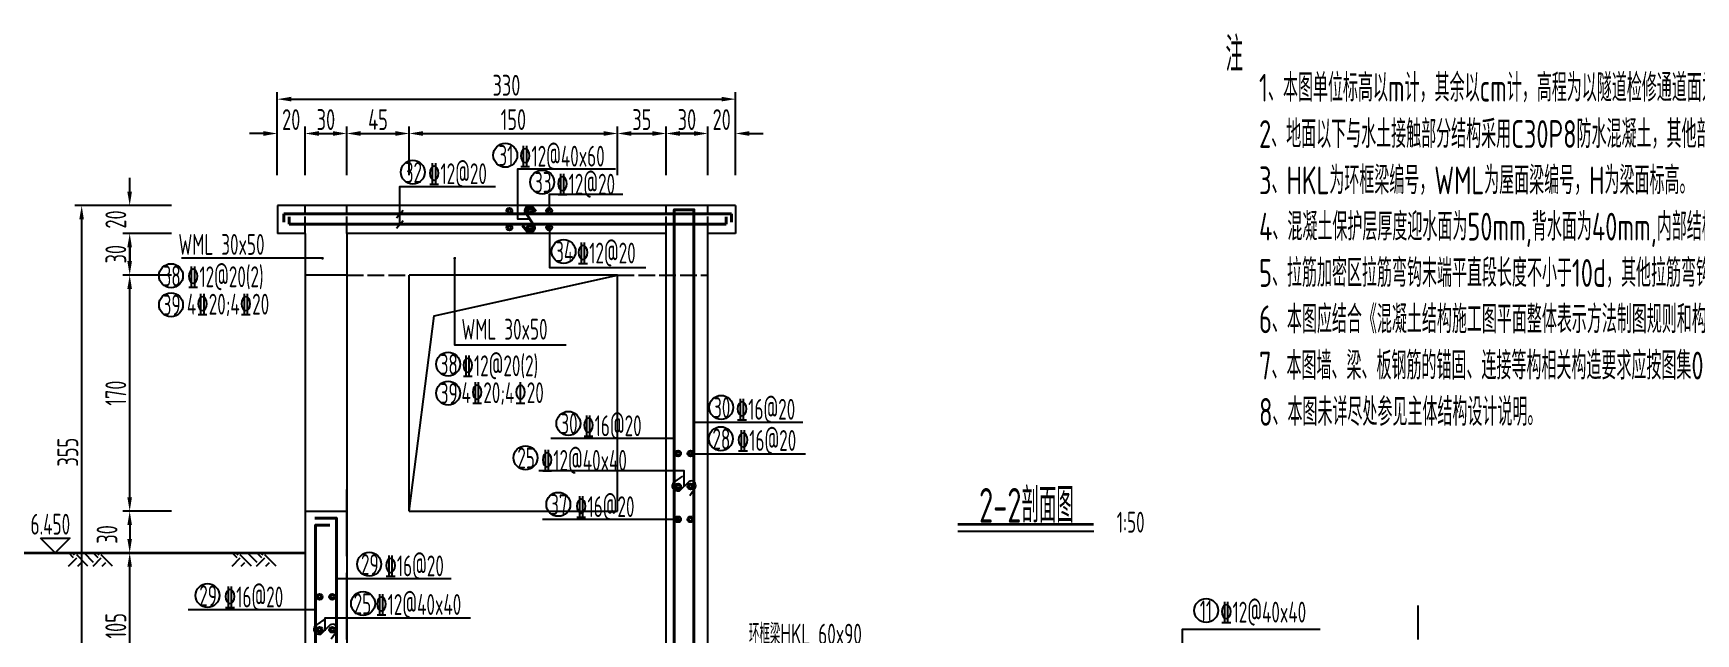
# Model space of a CAD drawing. Header units: millimetres. Extents: x -29538 to 115583, y -232866 to 15404.
# Drawn here: x -7065 to 4908, y -95973 to -91651 of the extents above; entities that cross this region are included whole.
import ezdxf
from ezdxf.enums import TextEntityAlignment as Align

# ---------------------------------------------------------------- set-up
doc = ezdxf.new("R2010")
doc.units = ezdxf.units.MM
doc.header["$LTSCALE"] = 10
doc.header["$MEASUREMENT"] = 0
doc.linetypes.add('ACAD_ISO02W100', pattern=[15, 12, -3])
doc.linetypes.add('ACAD_ISO04W100', pattern=[30, 24, -3, 0, -3])
for name, color, linetype in [('DIM_LEAD', 3, 'Continuous'), ('TQ-TEXT', 7, 'Continuous'), ('WALL-W', 2, 'Continuous'), ('中心线', 3, 'ACAD_ISO04W100'), ('文字', 7, 'Continuous'), ('标注', 4, 'Continuous'), ('次轮廓线', 7, 'Continuous'), ('粗虚线', 1, 'Continuous'), ('轮廓线', 1, 'Continuous')]:
    doc.layers.add(name, color=color, linetype=linetype)
doc.layers.add('钢筋', color=6, linetype='Continuous', lineweight=40)
doc.styles.get("Standard").update_dxf_attribs({"font": 'gbenor.shx', "width": 0.75, "bigfont": 'gbcbig.shx'})
doc.dimstyles.get("Standard").update_dxf_attribs({"dimscale": 100, "dimtxt": 3, "dimasz": 2, "dimexe": 1, "dimexo": 1, "dimgap": 0.5, "dimtad": 1, "dimdec": 1, "dimlfac": 0.1, "dimdsep": 46, "dimtxsty": 'Standard', "dimcen": 0.5, "dimadec": 0, "dimazin": 0, "dimtfac": 1, "dimtdec": 1, "dimtofl": 0, "dimtmove": 2, "dimatfit": 3, "dimfxl": 0, "dimtolj": 1, "dimtzin": 0, "dimarcsym": 0})

# ---------------------------------------------------------------- blocks, each defined once
blk = doc.blocks.new('A$C38B60C35')
for p, q in [((71, -71), (0, 0)), ((425, -71), (354, 0)), ((-2, -189), (115, -71)), ((71, -27), (98, 0)), ((277, -189), (115, -27)), ((131, -189), (182, -138)), ((358, -138), (221, 0)), ((352, -189), (469, -71)), ((425, -27), (452, 0)), ((631, -189), (469, -27)), ((484, -189), (535, -138))]:
    blk.add_line(p, q)
blk = doc.blocks.new('*D249')
at = {"layer": 'Defpoints', "color": 0}
for p in [(-6370, -95391), (-5107, -95391), (-2207, -96441)]:
    blk.add_point(p, dxfattribs=at)
at = {"layer": '标注', "color": 0, "lineweight": -2}
for p, q in [((-6070, -95391), (-6420, -95391)), ((-6370, -96341), (-6370, -95491)), ((-6070, -96441), (-6420, -96441))]:
    blk.add_line(p, q, dxfattribs=at)
at = {"layer": '标注', "color": 0}
for points in [[(-6387, -95491), (-6354, -95491), (-6370, -95391)], [(-6387, -96341), (-6354, -96341), (-6370, -96441)]]:
    blk.add_solid(points, dxfattribs=at)
at = {"layer": '标注', "color": 0, "insert": (-6470, -95916), "char_height": 150, "attachment_point": 5, "rotation": 90}
blk.add_mtext('\\A1;105', dxfattribs=at)
blk = doc.blocks.new('*D250')
at = {"layer": 'Defpoints', "color": 0}
for p in [(-6370, -93391), (-5107, -93391), (-5107, -95091)]:
    blk.add_point(p, dxfattribs=at)
at = {"layer": '标注', "color": 0, "lineweight": -2}
for p, q in [((-6070, -93391), (-6420, -93391)), ((-6370, -94991), (-6370, -93491)), ((-6070, -95091), (-6420, -95091))]:
    blk.add_line(p, q, dxfattribs=at)
at = {"layer": '标注', "color": 0}
for points in [[(-6387, -93491), (-6354, -93491), (-6370, -93391)], [(-6387, -94991), (-6354, -94991), (-6370, -95091)]]:
    blk.add_solid(points, dxfattribs=at)
at = {"layer": '标注', "color": 0, "insert": (-6470, -94241), "char_height": 150, "attachment_point": 5, "rotation": 90}
blk.add_mtext('\\A1;170', dxfattribs=at)
blk = doc.blocks.new('*D251')
at = {"layer": 'Defpoints', "color": 0}
for p in [(-6370, -93091), (-5107, -93091), (-5107, -93391)]:
    blk.add_point(p, dxfattribs=at)
at = {"layer": '标注', "color": 0, "lineweight": -2}
for p, q in [((-6070, -93091), (-6420, -93091)), ((-6370, -93291), (-6370, -93191)), ((-6070, -93391), (-6420, -93391))]:
    blk.add_line(p, q, dxfattribs=at)
at = {"layer": '标注', "color": 0}
for points in [[(-6387, -93191), (-6354, -93191), (-6370, -93091)], [(-6387, -93291), (-6354, -93291), (-6370, -93391)]]:
    blk.add_solid(points, dxfattribs=at)
at = {"layer": '标注', "color": 0, "insert": (-6470, -93241), "char_height": 150, "attachment_point": 5, "rotation": 90}
blk.add_mtext('\\A1;30', dxfattribs=at)
blk = doc.blocks.new('*D253')
at = {"layer": 'Defpoints', "color": 0}
for p in [(-6716, -92891), (-5307, -92891), (-5407, -96441)]:
    blk.add_point(p, dxfattribs=at)
at = {"layer": '标注', "color": 0, "lineweight": -2}
for p, q in [((-6416, -92891), (-6766, -92891)), ((-6716, -96341), (-6716, -92991)), ((-6416, -96441), (-6766, -96441))]:
    blk.add_line(p, q, dxfattribs=at)
at = {"layer": '标注', "color": 0}
for points in [[(-6733, -92991), (-6700, -92991), (-6716, -92891)], [(-6733, -96341), (-6700, -96341), (-6716, -96441)]]:
    blk.add_solid(points, dxfattribs=at)
at = {"layer": '标注', "color": 0, "insert": (-6816, -94666), "char_height": 150, "attachment_point": 5, "rotation": 90}
blk.add_mtext('\\A1;355', dxfattribs=at)
blk = doc.blocks.new('*D321')
at = {"layer": 'Defpoints', "color": 0}
for p in [(-5107, -92372), (-5307, -92891), (-5107, -92891)]:
    blk.add_point(p, dxfattribs=at)
at = {"layer": '标注', "color": 0, "lineweight": -2}
for p, q in [((-5407, -92372), (-5507, -92372)), ((-5307, -92672), (-5307, -92322)), ((-5107, -92672), (-5107, -92322)), ((-5007, -92372), (-4907, -92372))]:
    blk.add_line(p, q, dxfattribs=at)
at = {"layer": '标注', "color": 0}
for points in [[(-5407, -92355), (-5407, -92389), (-5307, -92372)], [(-5007, -92355), (-5007, -92389), (-5107, -92372)]]:
    blk.add_solid(points, dxfattribs=at)
at = {"layer": '标注', "color": 0, "insert": (-5207, -92272), "char_height": 150, "attachment_point": 5}
blk.add_mtext('\\A1;20', dxfattribs=at)
blk = doc.blocks.new('*D322')
at = {"layer": 'Defpoints', "color": 0}
for p in [(-4357, -92372), (-4807, -92891), (-4357, -92891)]:
    blk.add_point(p, dxfattribs=at)
at = {"layer": '标注', "color": 0, "lineweight": -2}
for p, q in [((-4807, -92672), (-4807, -92322)), ((-4707, -92372), (-4457, -92372)), ((-4357, -92672), (-4357, -92322))]:
    blk.add_line(p, q, dxfattribs=at)
at = {"layer": '标注', "color": 0}
for points in [[(-4707, -92355), (-4707, -92389), (-4807, -92372)], [(-4457, -92355), (-4457, -92389), (-4357, -92372)]]:
    blk.add_solid(points, dxfattribs=at)
at = {"layer": '标注', "color": 0, "insert": (-4582, -92272), "char_height": 150, "attachment_point": 5}
blk.add_mtext('\\A1;45', dxfattribs=at)
blk = doc.blocks.new('*D323')
at = {"layer": 'Defpoints', "color": 0}
for p in [(-2857, -92372), (-4357, -92891), (-2857, -92891)]:
    blk.add_point(p, dxfattribs=at)
at = {"layer": '标注', "color": 0, "lineweight": -2}
for p, q in [((-4357, -92672), (-4357, -92322)), ((-4257, -92372), (-2957, -92372)), ((-2857, -92672), (-2857, -92322))]:
    blk.add_line(p, q, dxfattribs=at)
at = {"layer": '标注', "color": 0}
for points in [[(-4257, -92355), (-4257, -92389), (-4357, -92372)], [(-2957, -92355), (-2957, -92389), (-2857, -92372)]]:
    blk.add_solid(points, dxfattribs=at)
at = {"layer": '标注', "color": 0, "insert": (-3607, -92272), "char_height": 150, "attachment_point": 5}
blk.add_mtext('\\A1;150', dxfattribs=at)
blk = doc.blocks.new('*D324')
at = {"layer": 'Defpoints', "color": 0}
for p in [(-2507, -92372), (-2857, -92891), (-2507, -92891)]:
    blk.add_point(p, dxfattribs=at)
at = {"layer": '标注', "color": 0, "lineweight": -2}
for p, q in [((-2857, -92672), (-2857, -92322)), ((-2757, -92372), (-2607, -92372)), ((-2507, -92672), (-2507, -92322))]:
    blk.add_line(p, q, dxfattribs=at)
at = {"layer": '标注', "color": 0}
for points in [[(-2757, -92355), (-2757, -92389), (-2857, -92372)], [(-2607, -92355), (-2607, -92389), (-2507, -92372)]]:
    blk.add_solid(points, dxfattribs=at)
at = {"layer": '标注', "color": 0, "insert": (-2682, -92272), "char_height": 150, "attachment_point": 5}
blk.add_mtext('\\A1;35', dxfattribs=at)
blk = doc.blocks.new('*D325')
at = {"layer": 'Defpoints', "color": 0}
for p in [(-2007, -92372), (-2207, -92891), (-2007, -92891)]:
    blk.add_point(p, dxfattribs=at)
at = {"layer": '标注', "color": 0, "lineweight": -2}
for p, q in [((-2307, -92372), (-2407, -92372)), ((-2207, -92672), (-2207, -92322)), ((-2007, -92672), (-2007, -92322)), ((-1907, -92372), (-1807, -92372))]:
    blk.add_line(p, q, dxfattribs=at)
at = {"layer": '标注', "color": 0}
for points in [[(-2307, -92355), (-2307, -92389), (-2207, -92372)], [(-1907, -92355), (-1907, -92389), (-2007, -92372)]]:
    blk.add_solid(points, dxfattribs=at)
at = {"layer": '标注', "color": 0, "insert": (-2107, -92272), "char_height": 150, "attachment_point": 5}
blk.add_mtext('\\A1;20', dxfattribs=at)
blk = doc.blocks.new('*D326')
at = {"layer": 'Defpoints', "color": 0}
for p in [(-2007, -92125), (-5307, -92891), (-2007, -92891)]:
    blk.add_point(p, dxfattribs=at)
at = {"layer": '标注', "color": 0, "lineweight": -2}
for p, q in [((-5307, -92425), (-5307, -92075)), ((-5207, -92125), (-2107, -92125)), ((-2007, -92425), (-2007, -92075))]:
    blk.add_line(p, q, dxfattribs=at)
at = {"layer": '标注', "color": 0}
for points in [[(-5207, -92108), (-5207, -92141), (-5307, -92125)], [(-2107, -92108), (-2107, -92141), (-2007, -92125)]]:
    blk.add_solid(points, dxfattribs=at)
at = {"layer": '标注', "color": 0, "insert": (-3657, -92025), "char_height": 150, "attachment_point": 5}
blk.add_mtext('\\A1;330', dxfattribs=at)
blk = doc.blocks.new('*D350')
at = {"layer": 'Defpoints', "color": 0}
for p in [(-4807, -92372), (-5107, -92891), (-4807, -92891)]:
    blk.add_point(p, dxfattribs=at)
at = {"layer": '标注', "color": 0, "lineweight": -2}
for p, q in [((-5107, -92672), (-5107, -92322)), ((-5007, -92372), (-4907, -92372)), ((-4807, -92672), (-4807, -92322))]:
    blk.add_line(p, q, dxfattribs=at)
at = {"layer": '标注', "color": 0}
for points in [[(-5007, -92355), (-5007, -92389), (-5107, -92372)], [(-4907, -92355), (-4907, -92389), (-4807, -92372)]]:
    blk.add_solid(points, dxfattribs=at)
at = {"layer": '标注', "color": 0, "insert": (-4957, -92272), "char_height": 150, "attachment_point": 5}
blk.add_mtext('\\A1;30', dxfattribs=at)
blk = doc.blocks.new('*D351')
at = {"layer": 'Defpoints', "color": 0}
for p in [(-2207, -92372), (-2507, -92891), (-2207, -92891)]:
    blk.add_point(p, dxfattribs=at)
at = {"layer": '标注', "color": 0, "lineweight": -2}
for p, q in [((-2507, -92672), (-2507, -92322)), ((-2407, -92372), (-2307, -92372)), ((-2207, -92672), (-2207, -92322))]:
    blk.add_line(p, q, dxfattribs=at)
at = {"layer": '标注', "color": 0}
for points in [[(-2407, -92355), (-2407, -92389), (-2507, -92372)], [(-2307, -92355), (-2307, -92389), (-2207, -92372)]]:
    blk.add_solid(points, dxfattribs=at)
at = {"layer": '标注', "color": 0, "insert": (-2357, -92272), "char_height": 150, "attachment_point": 5}
blk.add_mtext('\\A1;30', dxfattribs=at)
blk = doc.blocks.new('*D352')
at = {"layer": 'Defpoints', "color": 0}
for p in [(-5107, -95091), (-6370, -95391), (-5107, -95391)]:
    blk.add_point(p, dxfattribs=at)
at = {"layer": '标注', "color": 0, "lineweight": -2}
for p, q in [((-6070, -95091), (-6420, -95091)), ((-6370, -95191), (-6370, -95291)), ((-6070, -95391), (-6420, -95391))]:
    blk.add_line(p, q, dxfattribs=at)
at = {"layer": '标注', "color": 0}
for points in [[(-6387, -95191), (-6354, -95191), (-6370, -95091)], [(-6387, -95291), (-6354, -95291), (-6370, -95391)]]:
    blk.add_solid(points, dxfattribs=at)
at = {"layer": '标注', "color": 0, "insert": (-6533, -95258), "char_height": 150, "attachment_point": 5, "rotation": 90}
blk.add_mtext('\\A1;30', dxfattribs=at)
blk = doc.blocks.new('*D353')
at = {"layer": 'Defpoints', "color": 0}
for p in [(-6370, -92891), (-5307, -92891), (-5307, -93091)]:
    blk.add_point(p, dxfattribs=at)
at = {"layer": '标注', "color": 0, "lineweight": -2}
for p, q in [((-6370, -92791), (-6370, -92691)), ((-6070, -92891), (-6420, -92891)), ((-6070, -93091), (-6420, -93091)), ((-6370, -93191), (-6370, -93291))]:
    blk.add_line(p, q, dxfattribs=at)
at = {"layer": '标注', "color": 0}
for points in [[(-6387, -92791), (-6354, -92791), (-6370, -92891)], [(-6387, -93191), (-6354, -93191), (-6370, -93091)]]:
    blk.add_solid(points, dxfattribs=at)
at = {"layer": '标注', "color": 0, "insert": (-6470, -92991), "char_height": 150, "attachment_point": 5, "rotation": 90}
blk.add_mtext('\\A1;20', dxfattribs=at)

msp = doc.modelspace()

# ---------------------------------------------------------------- linework, layer by layer
at = {"layer": 'DIM_LEAD', "const_width": 10}
for points in [[(-4982.92, -93265.07, 1), (-4980.9, -93274.86, 1)], [(-4030.25, -93265.07, 1), (-4028.24, -93274.86, 1)]]:
    msp.add_lwpolyline(points, format="xyb", close=True, dxfattribs=at)
at = {"layer": 'WALL-W', "color": 6, "ltscale": 2}
for points in [[(-2337.04, -94978.78), (-2296.06, -94917.85, 0.7236742), (-2344.51, -94878.25), (-2413.9, -94946.58, -0.73410776), (-2450.6, -94882.51, 0.01179669), (-2386.26, -94837.83, 0.73500734)], [(-4918.05, -96010.4), (-4877.07, -95949.47, 0.7236742), (-4925.53, -95909.87), (-4994.91, -95978.19, -0.73410776), (-5031.61, -95914.12, 0.01179669), (-4967.27, -95869.45, 0.73500734)]]:
    msp.add_lwpolyline(points, format="xyb", dxfattribs=at)
for centre, radius in [((-3635.7, -92929.36), 21.09), ((-3635.7, -92929.36), 10.55), ((-3487.37, -92929.36), 21.09), ((-3487.37, -92929.36), 10.55), ((-3349.53, -92929.36), 21.09), ((-3349.53, -92929.36), 10.55), ((-3635.7, -93048.94), 21.09), ((-3635.7, -93048.94), 10.55), ((-3487.37, -93048.94), 21.09), ((-3487.37, -93048.94), 10.55), ((-3349.53, -93048.94), 21.09), ((-3349.53, -93048.94), 10.55), ((-2421.39, -94675.21), 21.09), ((-2421.39, -94675.21), 10.55), ((-2330.95, -94675.21), 21.09), ((-2330.95, -94675.21), 10.55), ((-2421.39, -94912.33), 21.09), ((-2421.39, -94912.33), 10.55), ((-2330.95, -94912.33), 21.09), ((-2330.95, -94912.33), 10.55), ((-2421.39, -95149.44), 21.09), ((-2421.39, -95149.44), 10.55), ((-2330.95, -95149.44), 21.09), ((-2330.95, -95149.44), 10.55), ((-5002.41, -95706.83), 21.09), ((-5002.41, -95706.83), 10.55), ((-4911.96, -95706.83), 21.09), ((-4911.96, -95706.83), 10.55), ((-5002.41, -95943.95), 21.09), ((-5002.41, -95943.95), 10.55), ((-4911.96, -95943.95), 21.09), ((-4911.96, -95943.95), 10.55)]:
    msp.add_circle(centre, radius, dxfattribs=at)
at = {"layer": '中心线', "ltscale": 2}
for p, q in [((-4806.61, -103216.09), (-4806.61, -94840.97)), ((2909.26, -103216.09), (2909.26, -95770.78))]:
    msp.add_line(p, q, dxfattribs=at)
at = {"layer": '文字'}
msp.add_line((-406.45, -95234.95), (573.04, -95234.95), dxfattribs=at)
at = {"layer": '文字', "const_width": 20}
msp.add_lwpolyline([(-406.45, -95184.95), (573.04, -95184.95)], dxfattribs=at)
at = {"layer": '文字'}
for centre in [(-3665.36, -92528.76), (-4331.28, -92650.31), (-3399.34, -92721.5), (-3245.13, -93221.09), (-6072.56, -93395.65), (-6072.56, -93604.75), (-4076.76, -94031.78), (-4076.76, -94240.88), (-2110.83, -94343.46), (-3210.88, -94458.66), (-2113.54, -94569.14), (-3519.54, -94705.96), (-3283.38, -95041.43), (-4644.96, -95472.6), (-5809.74, -95697.78), (-4689.73, -95755.01), (1381.86, -95805.56)]:
    msp.add_circle(centre, 86.22, dxfattribs=at)
at = {"layer": '标注'}
for p, q in [((-2300.6, -94449.03), (-1521.63, -94449.03)), ((-2450.6, -94567.42), (-3337.48, -94567.42)), ((-2330.95, -94677.16), (-1504.46, -94677.16)), ((-2410.9, -95150.5), (-3397.67, -95149.62)), ((-4881.61, -95576.11), (-4055.5, -95576.11)), ((-5031.61, -95799.85), (-5948.46, -95799.85))]:
    msp.add_line(p, q, dxfattribs=at)
for points in [[(-3490.49, -92988.24), (-3575.6, -92988.24), (-3575.6, -92626.63), (-2871.42, -92626.63)], [(-4424.98, -93025.84), (-4425.28, -92753.87), (-3735.37, -92753.15)], [(-3348.09, -92929.1), (-3348.09, -92808.05), (-2818.54, -92808.05)], [(-4448.02, -92978.07), (-4401.94, -92923.61)], [(-4448.02, -93053.07), (-4401.94, -92998.61)], [(-3348.09, -93046.74), (-3348.09, -93336.15), (-2653.4, -93336.15)], [(-4981.91, -93269.97), (-5998.12, -93269.97)], [(-3226.3, -93894.95), (-4029.25, -93894.95), (-4029.25, -93269.97)], [(-4356.61, -95090.68), (-4177.62, -93685.44), (-2856.61, -93390.68)], [(-2376.36, -94909.62), (-2376.36, -94800.34), (-3422.75, -94800.34)], [(-4963.06, -95952.43), (-4963.06, -95858.25), (-3916.67, -95858.25)], [(1351.6, -96919.3), (1212.1, -96919.3), (1212.1, -95939.03), (2202.14, -95939.03)]]:
    msp.add_lwpolyline(points, dxfattribs=at)
at = {"layer": '标注', "const_width": 20}
msp.add_lwpolyline([(-7320.98, -95390.98), (-5106.61, -95390.98)], dxfattribs=at)
at = {"layer": '次轮廓线'}
for p, q in [((-5106.61, -93390.97), (-5106.61, -95090.68)), ((-4806.61, -93390.97), (-4806.61, -95090.68))]:
    msp.add_line(p, q, dxfattribs=at)
msp.add_lwpolyline([(-7012.63, -95284.91), (-6800.5, -95284.91), (-6906.56, -95390.98)], close=True, dxfattribs=at)
at = {"layer": '粗虚线', "linetype": 'ACAD_ISO02W100'}
for p, q in [((-5106.61, -93090.68), (-5106.61, -92890.68)), ((-4806.61, -93090.68), (-4806.61, -92890.68)), ((-2506.61, -93090.68), (-2506.61, -92890.68)), ((-2206.61, -93090.68), (-2206.61, -92890.68)), ((-4806.61, -93390.97), (-4356.61, -93390.97)), ((-2856.61, -93390.68), (-2206.61, -93390.68))]:
    msp.add_line(p, q, dxfattribs=at)
at = {"layer": '轮廓线'}
for p, q in [((-2006.61, -92890.68), (-5306.61, -92890.68)), ((-5306.61, -92890.68), (-5306.61, -93090.68)), ((-2006.61, -92890.68), (-2006.61, -93090.68)), ((-5106.61, -93090.68), (-5306.61, -93090.68)), ((-5106.61, -93090.68), (-5106.61, -93390.97)), ((-4806.61, -93090.68), (-4806.61, -93390.97)), ((-2506.61, -93090.68), (-4806.61, -93090.68)), ((-2506.61, -93390.97), (-2506.61, -93090.68)), ((-2006.61, -93090.68), (-2206.61, -93090.68)), ((-2206.61, -93390.97), (-2206.61, -93090.68)), ((-4806.61, -93390.97), (-5106.61, -93390.97)), ((-4356.61, -95090.68), (-4356.61, -93390.68)), ((-2856.61, -93390.68), (-4356.61, -93390.68)), ((-2856.61, -95090.68), (-2856.61, -93390.68)), ((-2506.61, -99640.97), (-2506.61, -93390.97)), ((-2206.61, -96440.97), (-2206.61, -93390.97)), ((-5106.61, -95090.68), (-4806.61, -95090.68)), ((-5106.61, -95090.68), (-5106.61, -96440.97)), ((-4806.61, -95090.68), (-4806.61, -101840.97)), ((-4356.61, -95090.68), (-2856.61, -95090.68))]:
    msp.add_line(p, q, dxfattribs=at)
at = {"layer": '钢筋'}
for p, q in [((-2037.2, -92950.84), (-5260.93, -92950.84)), ((-5260.93, -92950.84), (-5260.93, -93011.02)), ((-5222.68, -93025.84), (-5222.68, -92971.55)), ((-2075.45, -93025.84), (-5222.68, -93025.84)), ((-2075.45, -93025.84), (-2075.45, -92971.55)), ((-2037.2, -92950.84), (-2037.2, -93011.02))]:
    msp.add_line(p, q, dxfattribs=at)
msp.add_lwpolyline([(-3540.42, -93034.46), (-3507.24, -93075.35, 0.92929019), (-3462.8, -93029.42), (-3518.19, -92943.06, -0.64291757), (-3475.87, -92894.11), (-3445.64, -92933.21)], format="xyb", dxfattribs=at)
for points in [[(-2448.61, -97040.97), (-2448.61, -92921.43), (-2308.73, -92921.43)], [(-2306.61, -97040.58), (-2306.61, -92921.43), (-2407.02, -92921.43)], [(-4881.61, -97040.5), (-4881.61, -95140.68), (-5037.36, -95140.68)], [(-5031.61, -97036.57), (-5031.61, -95190.68), (-4927.98, -95190.68)]]:
    msp.add_lwpolyline(points, dxfattribs=at)

# ---------------------------------------------------------------- block references
at = {"layer": '标注', "xscale": 0.5, "yscale": 0.5, "zscale": 0.5}
for p in [(-6809.33, -95390.98), (-5631.95, -95390.98)]:
    msp.add_blockref('A$C38B60C35', p, dxfattribs=at)

# ---------------------------------------------------------------- texts
at = {"layer": 'TQ-TEXT', "width": 0.7}
msp.add_text('注', height=250, dxfattribs=at).set_placement((1521.96, -91927.73))
at = {"layer": '文字', "width": 0.7}
for s, height, p in [('31', 150, (-3661.15, -92530.83)), ('32', 150, (-4327.07, -92652.38)), ('33', 150, (-3395.13, -92723.57)), ('34', 150, (-3240.92, -93223.16)), ('38', 150, (-6068.35, -93397.72)), ('39', 150, (-6068.35, -93606.82)), ('38', 150, (-4072.55, -94033.85)), ('39', 150, (-4072.55, -94242.95)), ('30', 150, (-2106.62, -94345.53)), ('30', 150, (-3206.67, -94460.73)), ('28', 150, (-2109.33, -94571.21)), ('25', 150, (-3515.33, -94708.04)), ('2-2剖面图', 250, (88.11, -95048.38)), ('37', 150, (-3279.17, -95043.5)), ('地面 6.450', 150, (-7045.61, -95184.42)), ('1:50', 150, (838.4, -95169.99)), ('29', 150, (-4640.75, -95474.67)), ('29', 150, (-5805.53, -95699.85)), ('25', 150, (-4693.94, -95757.94)), ('11', 150, (1380.62, -95807.63))]:
    msp.add_text(s, height=height, dxfattribs=at).set_placement(p, align=Align.MIDDLE_CENTER)
for s, p in [('%%13212@40x60', (-3566.98, -92610.28)), ('%%13212@20', (-4222.13, -92736.5)), ('%%13212@20', (-3299.15, -92811.74)), ('WML 30x50', (-6019.03, -93245.52, -0.03)), ('%%13212@20', (-3150.65, -93307.46)), ('%%13212@20(2)', (-5958.18, -93478.24, -0.03)), ('4%%13220;4%%13220', (-5958.18, -93675.65, -0.03)), ('WML 30x50', (-3980.73, -93856.02, -0.03)), ('%%13212@20(2)', (-3980.73, -94119.21, -0.03)), ('4%%13220;4%%13120', (-3980.73, -94313.04, -0.03)), ('%%13216@20', (-2005.51, -94432.38)), ('%%13216@20', (-3111.58, -94550.77)), ('%%13216@20', (-1998.31, -94656.77)), ('%%13212@40x40', (-3409.42, -94800.09)), ('%%13216@20', (-3163.28, -95132.98)), ('%%13216@20', (-4535.95, -95559.46)), ('%%13216@20', (-5692.59, -95783.2)), ('%%13212@40x40', (-4602.39, -95837.41)), ('%%13212@40x40', (1482.14, -95892.27)), ('环框梁HKL 60x90', (-1910.9, -96050.76))]:
    msp.add_text(s, height=150, dxfattribs=at).set_placement(p)
at = {"layer": '标注', "insert": (1763.07, -91942.44), "char_height": 200, "width": 6938.4533, "attachment_point": 1}
msp.add_mtext('1、本图单位标高以m计，其余以cm计，高程为以隧道检修通道面为%%P0.000的相对高程。\\P2、地面以下与水土接触部分结构采用C30P8防水混凝土，其他部分采用C30混凝土，钢筋HRB335级。\\P3、HKL为环框梁编号，WML为屋面梁编号，H为梁面标高。\\P4、混凝土保护层厚度迎水面为50mm,背水面为40mm,内部结构为30mm。\\P5、拉筋加密区拉筋弯钩末端平直段长度不小于10d，其他拉筋弯钩末端平直段长度不小于5d。\\P6、本图应结合《混凝土结构施工图平面整体表示方法制图规则和构造详图》（中国建筑标准设计研究所出版，图集号：03G101-1）一起使用。\\P7、本图墙、梁、板钢筋的锚固、连接等构相关构造要求应按图集03G101-1中的相关构造规定执行。\\P8、本图未详尽处参见主体结构设计说明。', dxfattribs=at)

# ---------------------------------------------------------------- dimensions: what is measured, and where the dimension line sits
at = {"layer": '标注'}
for base, p1, p2, picture, middle in [((-2006.61, -92124.58), (-5306.61, -92890.68), (-2006.61, -92890.68), '*D326', (-3656.61, -92024.58)), ((-5106.61, -92372), (-5306.61, -92890.68), (-5106.61, -92890.68), '*D321', (-5206.61, -92272)), ((-4806.61, -92372), (-5106.61, -92890.68), (-4806.61, -92890.68), '*D350', (-4956.61, -92272)), ((-4356.61, -92372), (-4806.61, -92890.68), (-4356.61, -92890.68), '*D322', (-4581.61, -92272)), ((-2856.61, -92372), (-4356.61, -92890.68), (-2856.61, -92890.68), '*D323', (-3606.61, -92272)), ((-2506.61, -92372), (-2856.61, -92890.68), (-2506.61, -92890.68), '*D324', (-2681.61, -92272)), ((-2206.61, -92372), (-2506.61, -92890.68), (-2206.61, -92890.68), '*D351', (-2356.61, -92272)), ((-2006.61, -92372), (-2206.61, -92890.68), (-2006.61, -92890.68), '*D325', (-2106.61, -92272))]:
    dim = msp.add_linear_dim(base=base, p1=p1, p2=p2, dimstyle='Standard', override={"dimscale": 50}, dxfattribs=at)
    dim.commit()
    dim.dimension.update_dxf_attribs({"geometry": picture, "text_midpoint": middle})
for base, p1, p2, picture, middle in [((-6370.29, -92890.68), (-5306.61, -93090.68), (-5306.61, -92890.68), '*D353', (-6470.29, -92990.68)), ((-6716.21, -92890.68), (-5406.61, -96440.97), (-5306.61, -92890.68), '*D253', (-6816.21, -94665.82)), ((-6370.29, -93090.68), (-5106.61, -93390.97), (-5106.61, -93090.68), '*D251', (-6470.29, -93240.82)), ((-6370.29, -93390.97), (-5106.61, -95090.68), (-5106.61, -93390.97), '*D250', (-6470.29, -94240.82)), ((-6370.29, -95390.98), (-2206.61, -96440.97), (-5106.61, -95390.98), '*D249', (-6470.29, -95915.97))]:
    dim = msp.add_linear_dim(base=base, p1=p1, p2=p2, angle=90, dimstyle='Standard', override={"dimscale": 50}, dxfattribs=at)
    dim.commit()
    dim.dimension.update_dxf_attribs({"geometry": picture, "text_midpoint": middle})
dim = msp.add_linear_dim(base=(-6370.29, -95390.98), p1=(-5106.61, -95090.68), p2=(-5106.61, -95390.98), angle=90, dimstyle='Standard', override={"dimscale": 50}, dxfattribs=at)
dim.commit()
dim.dimension.update_dxf_attribs({"geometry": '*D352', "text_midpoint": (-6532.79, -95257.8), "dimtype": 160})

doc.saveas('drawing.dxf')
